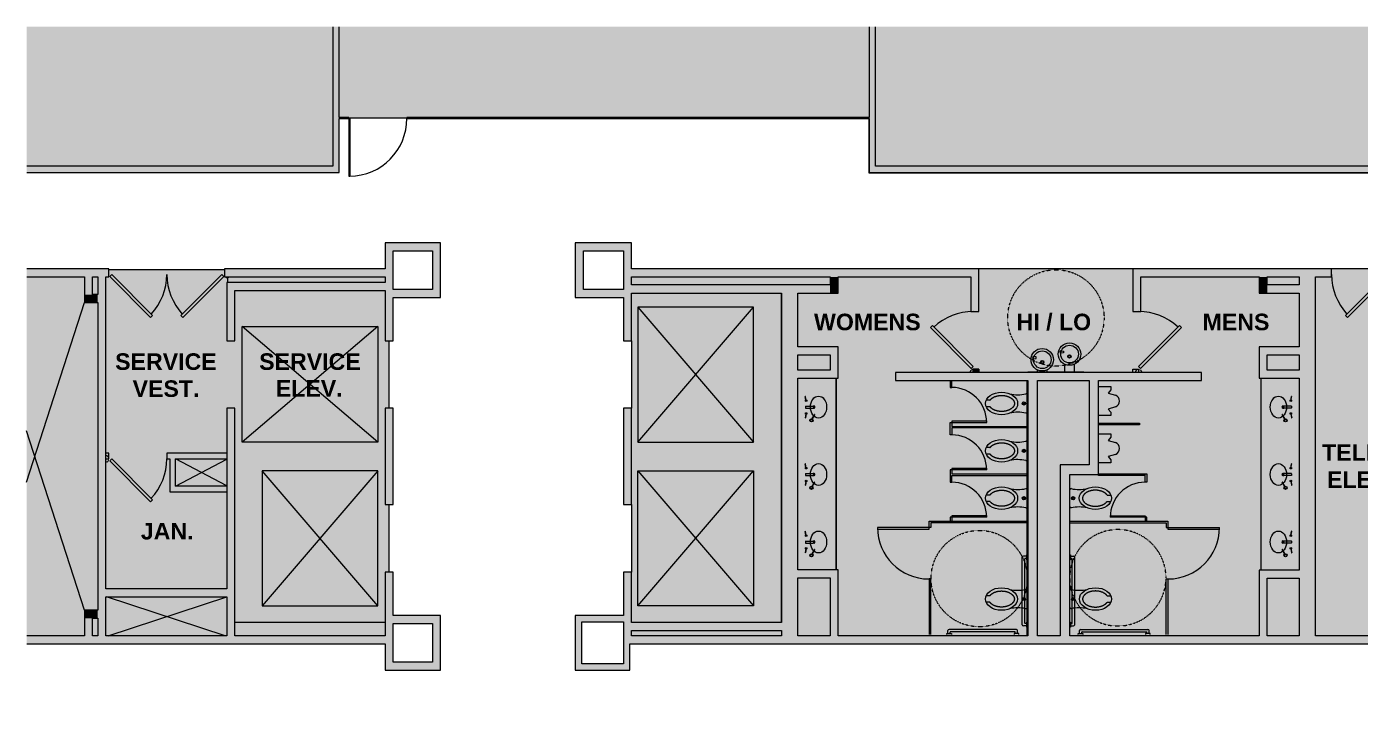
# Model space of a CAD drawing. Header units: inches. Extents: x 243 to 2118, y -567 to 495.
# Drawn here: x 243 to 1074, y 61 to 495 of the extents above; entities that cross this region are included whole.
import ezdxf

# ---------------------------------------------------------------- set-up
doc = ezdxf.new("R2010")
doc.units = ezdxf.units.IN
doc.header["$MEASUREMENT"] = 0
doc.linetypes.add('IMPORT-HIDDEN _3_', pattern=[0.1875, 0.125, -0.0625])
doc.linetypes.add('IMPORT-HIDDEN2 _3_', pattern=[0.09375, 0.0625, -0.03125])
for name, color, linetype, lineweight in [('1900 Gallows 2nd Floor_For Revit_dwg', 8, 'Continuous', 9), ('A-Area-Iden-Name', 7, 'Continuous', 9), ('A-DETL-GENF', 92, 'Continuous', 9), ('A-DETL-MEDM', 33, 'Continuous', 20), ('A-DOOR', 31, 'Continuous', 13), ('A-Flor-Case-Exst', 7, 'Continuous', 9), ('A-Flor-Pfix-Exst', 7, 'Continuous', 9), ('A-WALL', 113, 'Continuous', 13), ('A-Wall-Bldg', 7, 'Continuous', 9), ('A-WALL-PATT', 111, 'Continuous', 13), ('HIDDEN', 7, 'IMPORT-HIDDEN _3_', 9), ('I-WALL', 2, 'Continuous', 13), ('PE0', 7, 'Continuous', 9), ('PE1', 7, 'Continuous', 9)]:
    doc.layers.add(name, color=color, linetype=linetype, lineweight=lineweight)
doc.styles.add('Arial_B', font='arialbd.ttf', dxfattribs={"height": 10.31746})

# ---------------------------------------------------------------- blocks, each defined once
blk = doc.blocks.new('Single-Glass - No Frame - 36_ x 96_-1522735-New Construction - Demolition Plan')
at = {"layer": 'A-DOOR', "color": 250, "lineweight": 20}
for p, q in [((17.5, 0.25), (17.5, 36.31)), ((18, 36.31), (17.5, 36.31)), ((18, 0.25), (18, 36.31)), ((18, 0.25), (17.5, 0.25))]:
    blk.add_line(p, q, dxfattribs=at)
at = {"layer": 'A-DOOR', "lineweight": 9}
blk.add_arc((18, 0.25), 36.07, 90.79433, 180, dxfattribs=at)
blk = doc.blocks.new('1900 Gallows 2nd Floor_For Revit_dwg_I_PLUMB_FOUNT_Round - Double_P-1510352-New Construction - Demolition Plan')
at = {"layer": 'A-Flor-Pfix-Exst'}
for p, q in [((0.5, 11.5), (1.68, 11.5)), ((0.5, 5.5), (1.68, 5.5)), ((0.5, -5.5), (5.18, -5.5)), ((0.5, -11.5), (5.18, -11.5))]:
    blk.add_line(p, q, dxfattribs=at)
at = {"layer": 'A-Flor-Pfix-Exst', "flags": 128}
blk.add_lwpolyline([(0, 17.5), (0.5, 17.5), (0.5, -17.5), (0, -17.5)], dxfattribs=at)
for points in [[(8.5, 13.86), (8.75, 12.36), (9.75, 12.36), (10, 13.86), (9.75, 14.06), (8.75, 14.06)], [(12, -3.14), (12.25, -2.94), (13.25, -2.94), (13.5, -3.14), (13.25, -4.64), (12.25, -4.64)]]:
    blk.add_lwpolyline(points, close=True, dxfattribs=at)
at = {"layer": 'A-Flor-Pfix-Exst'}
for centre, radius in [((8, 8.5), 7), ((8, 8.5), 5.5), ((6.5, 8.5), 1), ((6.5, 8.5), 0.75), ((11.5, -8.5), 7), ((11.5, -8.5), 5.5), ((10.03, -8.44), 1), ((10.03, -8.44), 0.75)]:
    blk.add_circle(centre, radius, dxfattribs=at)
for centre in [(9.25, 13.86), (12.75, -3.14)]:
    blk.add_arc(centre, 0.75, 0.00117, 179.99883, dxfattribs=at)
blk = doc.blocks.new('1900 Gallows 2nd Floor_For Revit_dwg-1510351-New Construction - Demolition Plan')
at = {"layer": 'A-WALL-PATT', "lineweight": 9}
blk.add_hatch(color=7, dxfattribs=at).paths.add_polyline_path([(1425.37, 1555.94), (1425.37, 1557.94), (1421.87, 1557.94), (1421.87, 1555.94), (1423.75, 1555.94)], flags=0)
at = {"lineweight": 9, "flags": 128}
for points in [[(884.01, 1615.7), (885.25, 1616.94), (910.71, 1591.48), (909.47, 1590.24)], [(954.99, 1615.7), (953.75, 1616.94), (928.29, 1591.48), (929.53, 1590.24)], [(1680.49, 1615.7), (1679.25, 1616.94), (1653.79, 1591.48), (1655.03, 1590.24)], [(1420.64, 1558.45), (1421.87, 1559.69), (1396.42, 1585.14), (1395.18, 1583.91)], [(1526.11, 1558.45), (1524.87, 1559.69), (1550.33, 1585.14), (1551.57, 1583.91)], [(884.01, 1500.95), (885.25, 1502.19), (910.71, 1476.73), (909.47, 1475.49)]]:
    blk.add_lwpolyline(points, close=True, dxfattribs=at)
at = {"lineweight": 9}
for centre, start, end in [((883.15, 1617.08), 317.18965, 359.78018), ((955.85, 1617.08), 180.21982, 222.81035), ((1681.35, 1617.08), 180.21982, 222.81035), ((1422.01, 1557.58), 90.21982, 132.81035), ((1524.74, 1557.58), 47.18965, 89.78018), ((883.15, 1502.33), 317.18965, 359.78018)]:
    blk.add_arc(centre, 36.35, start, end, dxfattribs=at)
at = {"layer": 'A-Flor-Case-Exst'}
for p, q in [((1336.5, 1552.44), (1336.5, 1433.19)), ((1601, 1552.44), (1601, 1432.94))]:
    blk.add_line(p, q, dxfattribs=at)
at = {"layer": 'A-Flor-Pfix-Exst'}
for p, q in [((1317.69, 1538.59), (1317.19, 1541.04)), ((1317.82, 1538.61), (1317.31, 1541.06)), ((1432.26, 1538.69), (1429.97, 1538.69)), ((1619.68, 1538.61), (1620.19, 1541.06)), ((1619.81, 1538.59), (1620.31, 1541.04)), ((1317.69, 1530.29), (1317.19, 1527.84)), ((1317.82, 1530.26), (1317.31, 1527.81)), ((1317.34, 1534.94), (1317.34, 1533.94)), ((1317.47, 1535.06), (1322.22, 1535.06)), ((1317.47, 1533.81), (1322.22, 1533.81)), ((1321.32, 1526.82), (1322.92, 1529.71)), ((1321.53, 1526.7), (1323.14, 1529.59)), ((1322.34, 1534.94), (1322.34, 1533.94)), ((1432.26, 1534.69), (1429.97, 1534.69)), ((1615.97, 1526.7), (1614.36, 1529.59)), ((1616.18, 1526.82), (1614.58, 1529.71)), ((1615.16, 1534.94), (1615.16, 1533.94)), ((1620.03, 1535.06), (1615.28, 1535.06)), ((1620.03, 1533.81), (1615.28, 1533.81)), ((1619.68, 1530.26), (1620.19, 1527.81)), ((1619.81, 1530.29), (1620.31, 1527.84)), ((1620.16, 1534.94), (1620.16, 1533.94)), ((1432.26, 1509.19), (1429.97, 1509.19)), ((1432.26, 1505.19), (1429.97, 1505.19)), ((1317.69, 1496.59), (1317.19, 1499.04)), ((1317.82, 1496.61), (1317.31, 1499.06)), ((1619.68, 1496.61), (1620.19, 1499.06)), ((1619.81, 1496.59), (1620.31, 1499.04)), ((1317.69, 1488.29), (1317.19, 1485.84)), ((1317.82, 1488.26), (1317.31, 1485.81)), ((1317.34, 1492.94), (1317.34, 1491.94)), ((1317.47, 1493.06), (1322.22, 1493.06)), ((1317.47, 1491.81), (1322.22, 1491.81)), ((1321.32, 1484.82), (1322.92, 1487.71)), ((1321.53, 1484.7), (1323.14, 1487.59)), ((1322.34, 1492.94), (1322.34, 1491.94)), ((1615.97, 1484.7), (1614.36, 1487.59)), ((1616.18, 1484.82), (1614.58, 1487.71)), ((1615.16, 1492.94), (1615.16, 1491.94)), ((1620.03, 1493.06), (1615.28, 1493.06)), ((1620.03, 1491.81), (1615.28, 1491.81)), ((1619.68, 1488.26), (1620.19, 1485.81)), ((1619.81, 1488.29), (1620.31, 1485.84)), ((1620.16, 1492.94), (1620.16, 1491.94)), ((1432.26, 1479.69), (1429.97, 1479.69)), ((1505.24, 1479.69), (1507.53, 1479.69)), ((1432.26, 1475.69), (1429.97, 1475.69)), ((1505.24, 1475.69), (1507.53, 1475.69)), ((1317.69, 1454.59), (1317.19, 1457.04)), ((1317.82, 1454.61), (1317.31, 1457.06)), ((1619.68, 1454.61), (1620.19, 1457.06)), ((1619.81, 1454.59), (1620.31, 1457.04)), ((1317.69, 1446.29), (1317.19, 1443.84)), ((1317.82, 1446.26), (1317.31, 1443.81)), ((1317.34, 1450.94), (1317.34, 1449.94)), ((1317.47, 1451.06), (1322.22, 1451.06)), ((1317.47, 1449.81), (1322.22, 1449.81)), ((1321.32, 1442.82), (1322.92, 1445.71)), ((1321.53, 1442.7), (1323.14, 1445.59)), ((1322.34, 1450.94), (1322.34, 1449.94)), ((1615.97, 1442.7), (1614.36, 1445.59)), ((1616.18, 1442.82), (1614.58, 1445.71)), ((1615.16, 1450.94), (1615.16, 1449.94)), ((1620.03, 1451.06), (1615.28, 1451.06)), ((1620.03, 1449.81), (1615.28, 1449.81)), ((1619.68, 1446.26), (1620.19, 1443.81)), ((1619.81, 1446.29), (1620.31, 1443.84)), ((1620.16, 1450.94), (1620.16, 1449.94)), ((1452.43, 1398.96), (1452.43, 1440.92)), ((1454.99, 1441.67), (1453.18, 1441.67)), ((1453.92, 1399.86), (1453.92, 1440.01)), ((1454.99, 1440.17), (1454.08, 1440.17)), ((1482.51, 1441.67), (1484.32, 1441.67)), ((1482.51, 1440.17), (1483.42, 1440.17)), ((1483.58, 1399.86), (1483.58, 1440.01)), ((1485.07, 1398.96), (1485.07, 1440.92)), ((1432.21, 1416.94), (1429.92, 1416.94)), ((1432.21, 1412.94), (1429.92, 1412.94)), ((1505.29, 1416.94), (1507.58, 1416.94)), ((1505.29, 1412.94), (1507.58, 1412.94)), ((1448.77, 1396.01), (1406.81, 1396.01)), ((1454.99, 1398.21), (1453.18, 1398.21)), ((1454.99, 1399.7), (1454.08, 1399.7)), ((1482.51, 1399.7), (1483.42, 1399.7)), ((1482.51, 1398.21), (1484.32, 1398.21)), ((1488.73, 1396.01), (1530.69, 1396.01)), ((1406.06, 1393.45), (1406.06, 1395.26)), ((1407.56, 1393.45), (1407.56, 1394.36)), ((1447.86, 1394.51), (1407.72, 1394.51)), ((1448.02, 1393.45), (1448.02, 1394.36)), ((1449.52, 1393.45), (1449.52, 1395.26)), ((1487.98, 1393.45), (1487.98, 1395.26)), ((1489.48, 1393.45), (1489.48, 1394.36)), ((1489.64, 1394.51), (1529.78, 1394.51)), ((1529.94, 1393.45), (1529.94, 1394.36)), ((1531.44, 1393.45), (1531.44, 1395.26))]:
    blk.add_line(p, q, dxfattribs=at)
at = {"layer": 'A-Flor-Pfix-Exst', "flags": 128}
for points in [[(1407.5, 1550.94), (1407.5, 1546.64), (1408.5, 1546.64), (1408.5, 1550.94)], [(1500, 1547.19), (1507.5, 1547.19), (1507.5, 1545.19), (1506, 1543.19), (1510.59, 1541.87)], [(1510.59, 1534.5), (1506, 1533.19), (1507.5, 1531.19), (1507.5, 1529.19), (1500, 1529.19)], [(1455.5, 1521.44), (1408.5, 1521.44), (1408.5, 1517.14), (1407.5, 1517.14), (1407.5, 1524.89), (1430.25, 1524.89)], [(1430.25, 1525.64), (1408.5, 1525.64), (1408.5, 1522.44), (1455.5, 1522.44)], [(1500, 1524.44), (1525.52, 1524.44), (1525.52, 1523.44), (1500, 1523.44)], [(1500, 1517.69), (1507.5, 1517.69), (1507.5, 1515.69), (1506, 1513.69), (1510.59, 1512.37)], [(1510.59, 1505), (1506, 1503.69), (1507.5, 1501.69), (1507.5, 1499.69), (1500, 1499.69)], [(1430.25, 1495.39), (1407.5, 1495.39), (1407.5, 1487.64), (1408.5, 1487.64), (1408.5, 1491.94), (1455.5, 1491.94)], [(1430.25, 1496.14), (1408.5, 1496.14), (1408.5, 1492.94), (1455.5, 1492.94)], [(1500, 1492.94), (1530, 1492.94), (1530, 1487.64), (1529, 1487.64), (1529, 1492.94)], [(1529, 1491.94), (1500, 1491.94), (1500, 1492.44)], [(1362.25, 1458.44), (1394.5, 1458.44), (1394.5, 1463.44), (1455.5, 1463.44)], [(1455.5, 1462.44), (1395.5, 1462.44), (1395.5, 1459.44), (1362.25, 1459.44)], [(1430.25, 1465.89), (1407.5, 1465.89), (1407.5, 1463.44)], [(1430.25, 1466.64), (1408.5, 1466.64), (1408.5, 1463.44)], [(1482, 1463.44), (1543, 1463.44), (1543, 1458.44), (1575.25, 1458.44)], [(1482, 1462.44), (1542, 1462.44), (1542, 1459.44), (1575.25, 1459.44)], [(1507.25, 1466.64), (1529, 1466.64), (1529, 1463.44)], [(1530, 1463.44), (1530, 1465.89), (1507.25, 1465.89)], [(1455.5, 1442.39), (1454.99, 1442.39), (1454.99, 1439.44), (1455.5, 1439.44)], [(1482, 1442.39), (1482.51, 1442.39), (1482.51, 1439.44), (1482, 1439.44)], [(1395.5, 1392.94), (1395.5, 1427.44), (1394.5, 1427.44), (1394.5, 1392.94)], [(1542, 1392.94), (1542, 1427.44), (1543, 1427.44), (1543, 1392.94)], [(1455.5, 1400.43), (1454.99, 1400.43), (1454.99, 1397.48), (1455.5, 1397.48)], [(1482, 1400.43), (1482.51, 1400.43), (1482.51, 1397.48), (1482, 1397.48)], [(1405.33, 1392.94), (1405.33, 1393.45), (1408.29, 1393.45), (1408.29, 1392.94)], [(1450.25, 1392.94), (1450.25, 1393.45), (1447.29, 1393.45), (1447.29, 1392.94)], [(1487.25, 1392.94), (1487.25, 1393.45), (1490.21, 1393.45), (1490.21, 1392.94)], [(1532.17, 1392.94), (1532.17, 1393.45), (1529.21, 1393.45), (1529.21, 1392.94)]]:
    blk.add_lwpolyline(points, dxfattribs=at)
at = {"layer": 'A-Flor-Pfix-Exst', "linetype": 'IMPORT-HIDDEN2 _3_'}
for centre in [(1473.37, 1589.94), (1425.62, 1427.65)]:
    blk.add_circle(centre, 30, dxfattribs=at)
at = {"layer": 'A-Flor-Pfix-Exst'}
for centre, radius in [((1317.8, 1538.42), 0.493), ((1317.8, 1538.42), 0.197), ((1453.44, 1536.69), 1), ((1453.44, 1536.69), 0.5), ((1619.7, 1538.42), 0.493), ((1619.7, 1538.42), 0.197), ((1317.8, 1530.45), 0.493), ((1317.8, 1530.45), 0.197), ((1619.7, 1530.45), 0.493), ((1619.7, 1530.45), 0.197), ((1321.08, 1526.15), 0.985), ((1321.08, 1526.15), 0.709), ((1616.42, 1526.15), 0.985), ((1616.42, 1526.15), 0.709), ((1453.44, 1507.19), 1), ((1453.44, 1507.19), 0.5), ((1317.8, 1496.42), 0.493), ((1317.8, 1496.42), 0.197), ((1619.7, 1496.42), 0.493), ((1619.7, 1496.42), 0.197), ((1317.8, 1488.45), 0.493), ((1317.8, 1488.45), 0.197), ((1619.7, 1488.45), 0.493), ((1619.7, 1488.45), 0.197), ((1321.08, 1484.15), 0.985), ((1321.08, 1484.15), 0.709), ((1616.42, 1484.15), 0.985), ((1616.42, 1484.15), 0.709), ((1453.44, 1477.69), 1), ((1453.44, 1477.69), 0.5), ((1484.06, 1477.69), 1), ((1484.06, 1477.69), 0.5), ((1317.8, 1454.42), 0.493), ((1317.8, 1454.42), 0.197), ((1619.7, 1454.42), 0.493), ((1619.7, 1454.42), 0.197), ((1317.8, 1446.45), 0.493), ((1317.8, 1446.45), 0.197), ((1619.7, 1446.45), 0.493), ((1619.7, 1446.45), 0.197), ((1321.08, 1442.15), 0.985), ((1321.08, 1442.15), 0.709), ((1616.42, 1442.15), 0.985), ((1616.42, 1442.15), 0.709), ((1453.39, 1414.94), 1), ((1453.39, 1414.94), 0.5), ((1484.11, 1414.94), 1), ((1484.11, 1414.94), 0.5)]:
    blk.add_circle(centre, radius, dxfattribs=at)
for centre, radius, start, end in [((1408.5, 1524.89), 21.75, 0, 90), ((1317.25, 1541.05), 0.0625, 11.6498, 191.6498), ((1449.62, 1563.04), 20.94, 256.50756, 283.62573), ((1454.55, 1541.69), 1, 0, 90.06664), ((1508.97, 1538.19), 4.03, 293.68782, 66.31411), ((1620.25, 1541.05), 0.0625, 348.3502, 168.3502), ((1317.47, 1534.94), 0.125, 90, 180), ((1317.47, 1533.94), 0.125, 180, 270), ((1322.22, 1534.94), 0.125, 0, 90), ((1322.22, 1533.94), 0.125, 270, 0), ((1322.59, 1534.44), 0.709, 241.05637, 118.93971), ((1322.59, 1534.44), 0.512, 240.66198, 119.33802), ((1323.03, 1529.65), 0.125, 330.8597, 150.8597), ((1449.61, 1508.72), 22.51, 77.33126, 102.50058), ((1454.55, 1531.69), 1, 269.91592, 0), ((1614.91, 1534.44), 0.709, 61.06029, 298.94363), ((1614.47, 1529.65), 0.125, 29.1403, 209.1403), ((1614.91, 1534.44), 0.512, 60.66198, 299.33802), ((1615.28, 1534.94), 0.125, 90, 180), ((1615.28, 1533.94), 0.125, 180, 270), ((1620.03, 1534.94), 0.125, 0, 90), ((1620.03, 1533.94), 0.125, 270, 0), ((1317.25, 1527.83), 0.0625, 168.3502, 348.3502), ((1620.25, 1527.83), 0.0625, 191.6498, 11.6498), ((1408.5, 1495.39), 21.75, 0, 90), ((1449.62, 1533.54), 20.94, 256.50756, 283.62573), ((1454.55, 1512.19), 1, 0, 90.06664), ((1508.97, 1508.69), 4.03, 293.68782, 66.31411), ((1317.25, 1499.05), 0.0625, 11.6498, 191.6498), ((1449.61, 1479.22), 22.51, 77.33126, 102.50058), ((1454.55, 1502.19), 1, 269.91592, 0), ((1620.25, 1499.05), 0.0625, 348.3502, 168.3502), ((1317.47, 1492.94), 0.125, 90, 180), ((1317.47, 1491.94), 0.125, 180, 270), ((1322.22, 1492.94), 0.125, 0, 90), ((1322.22, 1491.94), 0.125, 270, 0), ((1322.59, 1492.44), 0.709, 241.05637, 118.93971), ((1322.59, 1492.44), 0.512, 240.66198, 119.33802), ((1323.03, 1487.65), 0.125, 330.8597, 150.8597), ((1408.5, 1465.89), 21.75, 0, 90), ((1529, 1465.89), 21.75, 90, 180), ((1614.91, 1492.44), 0.709, 61.06029, 298.94363), ((1614.47, 1487.65), 0.125, 29.1403, 209.1403), ((1614.91, 1492.44), 0.512, 60.66198, 299.33802), ((1615.28, 1492.94), 0.125, 90, 180), ((1615.28, 1491.94), 0.125, 180, 270), ((1620.03, 1492.94), 0.125, 0, 90), ((1620.03, 1491.94), 0.125, 270, 0), ((1317.25, 1485.83), 0.0625, 168.3502, 348.3502), ((1449.62, 1504.04), 20.94, 256.50756, 283.62573), ((1454.55, 1482.69), 1, 0, 90.06664), ((1482.95, 1482.69), 1, 89.93336, 171.99281), ((1487.88, 1504.04), 20.94, 256.37427, 283.49244), ((1620.25, 1485.83), 0.0625, 191.6498, 11.6498), ((1449.61, 1449.72), 22.51, 77.33126, 102.50058), ((1454.55, 1472.69), 1, 269.91592, 0), ((1482.95, 1472.69), 1, 188.00581, 270.08408), ((1487.89, 1449.72), 22.51, 77.49942, 102.66874), ((1317.25, 1457.05), 0.0625, 11.6498, 191.6498), ((1394.25, 1459.44), 32, 180, 270), ((1543.25, 1459.44), 32, 270, 0), ((1620.25, 1457.05), 0.0625, 348.3502, 168.3502), ((1317.47, 1450.94), 0.125, 90, 180), ((1317.47, 1449.94), 0.125, 180, 270), ((1322.22, 1450.94), 0.125, 0, 90), ((1322.22, 1449.94), 0.125, 270, 0), ((1322.59, 1450.44), 0.709, 241.05637, 118.93971), ((1322.59, 1450.44), 0.512, 240.66198, 119.33802), ((1323.03, 1445.65), 0.125, 330.8597, 150.8597), ((1614.91, 1450.44), 0.709, 61.06029, 298.94363), ((1614.47, 1445.65), 0.125, 29.1403, 209.1403), ((1614.91, 1450.44), 0.512, 60.66198, 299.33802), ((1615.28, 1450.94), 0.125, 90, 180), ((1615.28, 1449.94), 0.125, 180, 270), ((1620.03, 1450.94), 0.125, 0, 90), ((1620.03, 1449.94), 0.125, 270, 0), ((1317.25, 1443.83), 0.0625, 168.3502, 348.3502), ((1453.18, 1440.92), 0.749, 90, 180), ((1454.08, 1440.01), 0.158, 90, 180), ((1483.42, 1440.01), 0.158, 0, 90), ((1484.32, 1440.92), 0.749, 0, 90), ((1620.25, 1443.83), 0.0625, 191.6498, 11.6498), ((1449.57, 1441.29), 20.94, 256.50756, 283.62573), ((1454.5, 1419.94), 1, 0, 90.06664), ((1483, 1419.94), 1, 89.93336, 180), ((1487.93, 1441.29), 20.94, 256.37427, 283.49244), ((1449.56, 1386.97), 22.51, 77.33126, 102.50058), ((1454.5, 1409.94), 1, 269.91592, 0), ((1483, 1409.94), 1, 180, 270.08408), ((1487.94, 1386.97), 22.51, 77.49942, 102.66874), ((1406.81, 1395.26), 0.749, 90, 180), ((1448.77, 1395.26), 0.749, 0, 90), ((1453.18, 1398.96), 0.749, 180, 270), ((1454.08, 1399.86), 0.158, 180, 270), ((1483.42, 1399.86), 0.158, 270, 0), ((1484.32, 1398.96), 0.749, 270, 0), ((1488.73, 1395.26), 0.749, 90, 180), ((1530.69, 1395.26), 0.749, 0, 90), ((1407.72, 1394.36), 0.158, 90, 180), ((1447.86, 1394.36), 0.158, 0, 90), ((1489.64, 1394.36), 0.158, 90, 180), ((1529.78, 1394.36), 0.158, 0, 90)]:
    blk.add_arc(centre, radius, start, end, dxfattribs=at)
at = {"layer": 'A-Flor-Pfix-Exst', "linetype": 'IMPORT-HIDDEN2 _3_'}
for start, end in [(0, 179.36383), (180.63617, 360)]:
    blk.add_arc((1511.98, 1428.15), 30, start, end, dxfattribs=at)
at = {"layer": 'A-Flor-Pfix-Exst'}
for centre, major_axis, ratio in [((1325.5, 1534.44), (0, 6.81), 0.743119), ((1439.55, 1536.69), (10, 0), 0.7), ((1612, 1534.44), (0, 6.81), 0.743119), ((1439.55, 1507.19), (10, 0), 0.7), ((1325.5, 1492.44), (0, 6.81), 0.743119), ((1612, 1492.44), (0, 6.81), 0.743119), ((1439.55, 1477.69), (10, 0), 0.7), ((1497.95, 1477.69), (10, 0), 0.7), ((1325.5, 1450.44), (0, 6.81), 0.743119), ((1612, 1450.44), (0, 6.81), 0.743119), ((1439.5, 1414.94), (10, 0), 0.7), ((1498, 1414.94), (10, 0), 0.7)]:
    blk.add_ellipse(centre, major_axis=major_axis, ratio=ratio, dxfattribs=at)
for points, weights in [([(1432.26, 1538.69), (1432.78, 1539.41), (1433.63, 1540)], [0.963787091963, 0.96837322297, 1]), ([(1433.63, 1540), (1436.04, 1541.69), (1439.55, 1541.69)], [1, 0.91565673169, 1]), ([(1439.55, 1541.69), (1443.06, 1541.69), (1445.48, 1540)], [1, 0.91565673169, 1]), ([(1445.48, 1540), (1447.55, 1538.55), (1447.55, 1536.69)], [1, 0.926018555588, 1]), ([(1433.63, 1533.38), (1432.78, 1533.97), (1432.26, 1534.69)], [1, 0.96837322297, 0.963787091963]), ([(1439.55, 1531.69), (1436.04, 1531.69), (1433.63, 1533.38)], [1, 0.91565673169, 1]), ([(1445.48, 1533.38), (1443.06, 1531.69), (1439.55, 1531.69)], [1, 0.915656731689, 1]), ([(1447.55, 1536.69), (1447.55, 1534.83), (1445.48, 1533.38)], [1, 0.926018555588, 1]), ([(1433.63, 1510.5), (1436.04, 1512.19), (1439.55, 1512.19)], [1, 0.91565673169, 1]), ([(1439.55, 1512.19), (1443.06, 1512.19), (1445.48, 1510.5)], [1, 0.91565673169, 1]), ([(1432.26, 1509.19), (1432.78, 1509.91), (1433.63, 1510.5)], [0.963787091963, 0.96837322297, 1]), ([(1433.63, 1503.88), (1432.78, 1504.47), (1432.26, 1505.19)], [1, 0.96837322297, 0.963787091963]), ([(1439.55, 1502.19), (1436.04, 1502.19), (1433.63, 1503.88)], [1, 0.91565673169, 1]), ([(1445.48, 1503.88), (1443.06, 1502.19), (1439.55, 1502.19)], [1, 0.915656731689, 1]), ([(1445.48, 1510.5), (1447.55, 1509.05), (1447.55, 1507.19)], [1, 0.926018555588, 1]), ([(1447.55, 1507.19), (1447.55, 1505.33), (1445.48, 1503.88)], [1, 0.926018555588, 1]), ([(1432.26, 1479.69), (1432.78, 1480.41), (1433.63, 1481)], [0.963787091963, 0.96837322297, 1]), ([(1433.63, 1481), (1436.04, 1482.69), (1439.55, 1482.69)], [1, 0.91565673169, 1]), ([(1439.55, 1482.69), (1443.06, 1482.69), (1445.48, 1481)], [1, 0.91565673169, 1]), ([(1445.48, 1481), (1447.55, 1479.55), (1447.55, 1477.69)], [1, 0.926018555588, 1]), ([(1492.02, 1481), (1489.95, 1479.55), (1489.95, 1477.69)], [1, 0.926018555588, 1]), ([(1497.95, 1482.69), (1494.44, 1482.69), (1492.02, 1481)], [1, 0.91565673169, 1]), ([(1503.87, 1481), (1501.46, 1482.69), (1497.95, 1482.69)], [1, 0.91565673169, 1]), ([(1505.24, 1479.69), (1504.72, 1480.41), (1503.87, 1481)], [0.963787091963, 0.96837322297, 1]), ([(1433.63, 1474.38), (1432.78, 1474.97), (1432.26, 1475.69)], [1, 0.96837322297, 0.963787091963]), ([(1439.55, 1472.69), (1436.04, 1472.69), (1433.63, 1474.38)], [1, 0.91565673169, 1]), ([(1445.48, 1474.38), (1443.06, 1472.69), (1439.55, 1472.69)], [1, 0.915656731689, 1]), ([(1447.55, 1477.69), (1447.55, 1475.83), (1445.48, 1474.38)], [1, 0.926018555588, 1]), ([(1489.95, 1477.69), (1489.95, 1475.83), (1492.02, 1474.38)], [1, 0.926018555588, 1]), ([(1492.02, 1474.38), (1494.44, 1472.69), (1497.95, 1472.69)], [1, 0.915656731689, 1]), ([(1497.95, 1472.69), (1501.46, 1472.69), (1503.87, 1474.38)], [1, 0.91565673169, 1]), ([(1503.87, 1474.38), (1504.72, 1474.97), (1505.24, 1475.69)], [1, 0.96837322297, 0.963787091963]), ([(1432.21, 1416.94), (1432.73, 1417.66), (1433.58, 1418.25)], [0.963787091963, 0.96837322297, 1]), ([(1433.58, 1411.63), (1432.73, 1412.22), (1432.21, 1412.94)], [1, 0.96837322297, 0.963787091963]), ([(1433.58, 1418.25), (1435.99, 1419.94), (1439.5, 1419.94)], [1, 0.91565673169, 1]), ([(1439.5, 1419.94), (1443.01, 1419.94), (1445.42, 1418.25)], [1, 0.91565673169, 1]), ([(1445.42, 1418.25), (1447.5, 1416.8), (1447.5, 1414.94)], [1, 0.926018555588, 1]), ([(1447.5, 1414.94), (1447.5, 1413.08), (1445.42, 1411.63)], [1, 0.926018555588, 1]), ([(1492.08, 1418.25), (1490, 1416.8), (1490, 1414.94)], [1, 0.926018555588, 1]), ([(1490, 1414.94), (1490, 1413.08), (1492.08, 1411.63)], [1, 0.926018555588, 1]), ([(1498, 1419.94), (1494.49, 1419.94), (1492.08, 1418.25)], [1, 0.91565673169, 1]), ([(1503.92, 1418.25), (1501.51, 1419.94), (1498, 1419.94)], [1, 0.91565673169, 1]), ([(1505.29, 1416.94), (1504.77, 1417.66), (1503.92, 1418.25)], [0.963787091963, 0.96837322297, 1]), ([(1503.92, 1411.63), (1504.77, 1412.22), (1505.29, 1412.94)], [1, 0.96837322297, 0.963787091963]), ([(1439.5, 1409.94), (1435.99, 1409.94), (1433.58, 1411.63)], [1, 0.91565673169, 1]), ([(1445.42, 1411.63), (1443.01, 1409.94), (1439.5, 1409.94)], [1, 0.915656731689, 1]), ([(1492.08, 1411.63), (1494.49, 1409.94), (1498, 1409.94)], [1, 0.915656731689, 1]), ([(1498, 1409.94), (1501.51, 1409.94), (1503.92, 1411.63)], [1, 0.91565673169, 1])]:
    blk.add_rational_spline(points, weights, degree=2, dxfattribs=at)
at = {"layer": 'A-Wall-Bldg'}
for p, q in [((957.5, 1612.06), (957.5, 1615.44)), ((1302.5, 1400.31), (1302.5, 1605.44)), ((1455.5, 1391.93), (1455.5, 1550.94)), ((957, 1505.69), (919.5, 1505.69)), ((925, 1502.19), (957, 1502.19)), ((1055.5, 1400.31), (962, 1400.31))]:
    blk.add_line(p, q, dxfattribs=at)
at = {"layer": 'A-Wall-Bldg', "flags": 128}
blk.add_lwpolyline([(1421.87, 1555.94), (1421.87, 1557.94), (1425.37, 1557.94), (1425.37, 1555.94), (1425.37, 1557.94), (1421.87, 1557.94)], close=True, dxfattribs=at)
for points in [[(1521.37, 1555.94), (1521.37, 1557.94), (1524.87, 1557.94), (1524.87, 1555.94)], [(881.5, 1502.19), (883.5, 1502.19), (883.5, 1505.69), (881.5, 1505.69)], [(919.5, 1505.69), (919.5, 1502.19), (921.5, 1502.19), (921.5, 1481.69), (957, 1481.69)], [(957, 1485.19), (925, 1485.19), (925, 1502.19)]]:
    blk.add_lwpolyline(points, dxfattribs=at)
at = {"layer": 'HIDDEN'}
for centre, start, end in [((957.5, 1616.94), 229.09091, 308.70384), ((1421.87, 1555.94), 0, 180), ((1524.87, 1555.94), 0, 180), ((881.5, 1502.19), 0, 89.83086), ((881.5, 1502.19), 270.16914, 0)]:
    blk.add_arc(centre, 2, start, end, dxfattribs=at)
at = {"layer": 'PE0'}
for p, q in [((832.23, 1487.74), (868.25, 1599.44)), ((1213, 1512.69), (1285, 1596.69)), ((1213, 1596.69), (1285, 1512.69)), ((1051, 1512.69), (966.5, 1584.69)), ((1051, 1584.69), (966.5, 1512.69)), ((868.25, 1407.94), (832.23, 1519.64)), ((957, 1485.45), (925, 1502.19)), ((925, 1485.19), (957, 1501.93)), ((1051, 1410.69), (979, 1494.69)), ((1051, 1494.69), (979, 1410.69)), ((1213, 1494.69), (1285, 1410.69)), ((1213, 1410.69), (1285, 1494.69)), ((955.98, 1391.94), (882, 1416.27)), ((883.02, 1391.94), (957, 1416.27))]:
    blk.add_line(p, q, dxfattribs=at)
at = {"layer": 'PE1'}
for p, q in [((1336.5, 1433.19), (1336.5, 1552.44)), ((1601, 1552.44), (1601, 1432.94))]:
    blk.add_line(p, q, dxfattribs=at)
at = {"layer": 'PE1', "flags": 128}
for points in [[(1213, 1512.69), (1285, 1512.69), (1285, 1596.69), (1213, 1596.69)], [(1051, 1512.69), (966.5, 1512.69), (966.5, 1584.69), (1051, 1584.69)], [(1051, 1494.69), (979, 1494.69), (979, 1410.69), (1051, 1410.69)], [(1213, 1494.69), (1285, 1494.69), (1285, 1410.69), (1213, 1410.69)]]:
    blk.add_lwpolyline(points, close=True, dxfattribs=at)
at = {"rotation": 90.00000000000001}
blk.add_blockref('1900 Gallows 2nd Floor_For Revit_dwg_I_PLUMB_FOUNT_Round - Double_P-1510352-New Construction - Demolition Plan', (1473.37, 1555.94), dxfattribs=at)
at = {"layer": 'A-Area-Iden-Name', "char_height": 10.317, "attachment_point": 1, "line_spacing_factor": 0.941778, "style": 'Arial_B'}
for s, insert, width in [('WOMENS', (1322.7, 1592.58), 77.2489), ('HI / LO', (1448.88, 1592.58), 54.1109), ('MENS', (1564.76, 1592.58), 48.3571), ('SERVICE', (887.35, 1567.91), 73.4538), ('SERVICE', (977.07, 1567.91), 73.4538), ('VEST.', (898.22, 1551.07), 48.3571), ('ELEV.', (987.43, 1551.24), 48.3571), ('TELE /', (1639.17, 1511.29), 52.1522), ('ELEC', (1642.28, 1494.45), 44.6844), ('JAN.', (903.35, 1462.34), 37.8287)]:
    blk.add_mtext(s, dxfattribs=dict(at, insert=insert, width=width))

msp = doc.modelspace()

# ---------------------------------------------------------------- hatches: boundary and pattern name
at = {"layer": 'A-DETL-GENF'}
h = msp.add_hatch(color=9, dxfattribs=at)
h.paths.add_polyline_path([(295.39, -435.19), (295.39, -69.19), (317.64, -69.19), (317.64, -65.94), (407.39, -65.94), (407.39, 48.56), (366.89, 48.56), (366.89, 46.81), (242.88, 46.81), (242.88, -435.19), (295.37, -435.19)], flags=0)
h.paths.add_polyline_path([(409.39, -65.94), (409.39, 50.81), (366.89, 50.81), (366.89, 49.06), (407.89, 49.06), (407.89, -65.94)], flags=0)
h.paths.add_polyline_path([(2107.39, 229.56), (2107.39, 495.12), (771.64, 495.12), (771.64, 408.31), (1576.27, 408.31), (1576.27, 406.56), (1627.9, 406.56), (1627.9, 384.93), (1627.4, 384.93), (1627.4, 348.93), (1627.9, 348.93), (1627.9, 342.93), (1610.64, 342.93), (1610.64, 338.93), (1580.27, 338.93), (1580.27, 229.56), (2104.64, 229.56)], flags=0)
h.paths.add_polyline_path([(966.67, 404.06), (1627.4, 404.06), (1627.4, 406.06), (1576.27, 406.06), (1576.27, 404.31), (767.64, 404.31), (767.64, 438.06), (767.4, 438.06), (767.4, 404.06), (771.64, 404.06)], flags=0)
h.paths.add_polyline_path([(433.64, 408.31), (433.64, 495.12), (242.88, 495.12), (242.88, 408.31)], flags=0)
h.paths.add_polyline_path([(479.64, 438.31), (479.64, 438.56), (767.64, 438.56), (767.64, 495.12), (437.64, 495.12), (437.64, 438.56), (443.64, 438.56), (443.64, 438.31), (471.14, 438.31)], flags=0)
h = msp.add_hatch(color=9, dxfattribs=at)
h.paths.add_polyline_path([(242.88, 115.81), (278.89, 115.81), (278.89, 131.81), (287.14, 131.81), (287.14, 323.31), (278.89, 323.31), (278.89, 339.31), (242.88, 339.31), (242.88, 126.81)], flags=0)
h.paths.add_polyline_path([(367.64, 115.81), (367.64, 140.14), (292.14, 140.14), (292.14, 115.81)], flags=0)
h.paths.add_polyline_path([(466.14, 115.81), (466.14, 155.56), (468.64, 155.56), (468.64, 197.56), (466.14, 197.56), (466.14, 257.56), (468.64, 257.56), (468.64, 299.56), (466.14, 299.56), (466.14, 330.93), (372.64, 330.93), (372.64, 299.56), (367.64, 299.56), (367.64, 335.93), (466.14, 335.93), (466.14, 339.31), (366.14, 339.31), (366.14, 343.81), (294.14, 343.81), (294.14, 339.31), (292.14, 339.31), (292.14, 145.14), (367.64, 145.14), (367.64, 257.56), (372.64, 257.56), (372.64, 115.81), (459.39, 115.81)], flags=0)
h.paths.add_polyline_path([(287.14, 115.81), (287.14, 126.81), (283.89, 126.81), (283.89, 115.81)], flags=0)
h.paths.add_polyline_path([(1104.77, 115.81), (1104.77, 126.81), (1098.72, 126.81), (1098.72, 115.81)], flags=0)
h.paths.add_polyline_path([(725.4, 115.81), (743.34, 115.81), (743.34, 152.06), (723.15, 152.06), (723.15, 115.81)], flags=0)
h.paths.add_polyline_path([(1174.77, 115.81), (1179.64, 115.81), (1179.64, 126.81), (1174.77, 126.81), (1174.77, 117.32)], flags=0)
h.paths.add_polyline_path([(1184.64, 115.81), (1411.27, 115.81), (1411.27, 323.31), (1405.27, 323.31), (1405.27, 334.31), (1393.27, 334.31), (1393.27, 339.31), (1184.64, 339.31), (1184.64, 117.44)], flags=0)
h.paths.add_polyline_path([(866.52, 115.81), (866.52, 274.81), (784.14, 274.81), (784.14, 279.81), (832.52, 279.81), (832.52, 281.81), (836.02, 281.81), (836.02, 279.81), (974.64, 279.81), (974.64, 274.81), (910.64, 274.81), (910.64, 216.31), (892.64, 216.31), (892.64, 115.81), (1010.64, 115.81), (1010.64, 156.81), (1035.64, 156.81), (1035.64, 276.31), (1010.64, 276.31), (1010.64, 295.81), (1035.64, 295.81), (1035.64, 329.31), (1010.64, 329.31), (1010.64, 339.31), (937.02, 339.31), (937.02, 317.81), (932.02, 317.81), (932.02, 344.31), (836.02, 344.31), (836.02, 317.81), (831.02, 317.81), (831.02, 339.31), (748.34, 339.31), (748.34, 329.31), (723.15, 329.31), (723.15, 295.81), (748.34, 295.81), (748.34, 276.31), (723.15, 276.31), (723.15, 157.06), (748.34, 157.06), (748.34, 115.81)], flags=0)
h.paths.add_polyline_path([(1109.77, 115.81), (1169.77, 115.81), (1169.77, 131.81), (1179.64, 131.81), (1179.64, 323.31), (1169.77, 323.31), (1169.77, 339.31), (1109.77, 339.31), (1109.77, 323.31), (1098.72, 323.31), (1098.72, 131.81), (1109.77, 131.81), (1109.77, 116.56)], flags=0)
h.paths.add_polyline_path([(872.52, 115.81), (886.64, 115.81), (886.64, 222.31), (904.64, 222.31), (904.64, 274.81), (872.52, 274.81), (872.52, 176.67)], flags=0)
h.paths.add_polyline_path([(1093.72, 115.81), (1093.72, 339.31), (1091.64, 339.31), (1091.64, 344.31), (1055.64, 344.31), (1055.64, 339.31), (1045.64, 339.31), (1045.64, 115.81)], flags=0)
h.paths.add_polyline_path([(1015.64, 115.81), (1035.64, 115.81), (1035.64, 151.81), (1015.64, 151.81)], flags=0)
h.paths.add_polyline_path([(1416.27, 115.81), (1421.27, 115.81), (1421.27, 126.81), (1416.27, 126.81), (1416.27, 121.81)], flags=0)
h.paths.add_polyline_path([(1426.27, 115.81), (1501.27, 115.81), (1501.27, 131.81), (1511.27, 131.81), (1511.27, 323.31), (1501.27, 323.31), (1501.27, 339.31), (1499.27, 339.31), (1499.27, 344.31), (1463.27, 344.31), (1463.27, 339.31), (1456.27, 339.31), (1456.27, 323.31), (1416.27, 323.31), (1416.27, 131.81), (1426.27, 131.81), (1426.27, 126.81)], flags=0)
h.paths.add_polyline_path([(1506.27, 115.81), (1511.27, 115.81), (1511.27, 126.81), (1506.27, 126.81)], flags=0)
h.paths.add_polyline_path([(713.15, 115.81), (713.15, 119.18), (619.64, 119.18), (619.64, 115.81), (710.14, 115.81)], flags=0)
h.paths.add_polyline_path([(670.95, 124.18), (713.15, 124.18), (713.15, 329.31), (619.59, 329.31), (619.59, 257.56), (619.64, 257.56), (619.64, 197.56), (619.59, 197.56), (619.59, 155.56), (619.64, 155.56), (619.64, 124.18), (627.05, 124.18)], flags=0)
h.paths.add_polyline_path([(1035.64, 281.31), (1035.64, 290.81), (1015.64, 290.81), (1015.64, 281.31), (1033.69, 281.31)], flags=0)
h.paths.add_polyline_path([(725.4, 281.31), (743.34, 281.31), (743.34, 290.81), (723.15, 290.81), (723.15, 281.31)], flags=0)
h.paths.add_polyline_path([(1179.64, 328.31), (1179.64, 339.31), (1174.77, 339.31), (1174.77, 328.31)], flags=0)
h.paths.add_polyline_path([(287.14, 328.31), (287.14, 339.31), (283.89, 339.31), (283.89, 328.31)], flags=0)
h.paths.add_polyline_path([(1506.27, 328.31), (1516.27, 328.31), (1516.27, 339.31), (1506.27, 339.31)], flags=0)
h.paths.add_polyline_path([(1098.72, 328.31), (1104.77, 328.31), (1104.77, 339.31), (1098.72, 339.31), (1098.72, 334.36)], flags=0)
h.paths.add_polyline_path([(1449.19, 328.31), (1451.27, 328.31), (1451.27, 339.31), (1426.77, 339.31), (1426.77, 328.31)], flags=0)
h.paths.add_polyline_path([(1421.77, 328.31), (1421.77, 339.31), (1410.27, 339.31), (1410.27, 328.31), (1416.27, 328.31)], flags=0)
h.paths.add_polyline_path([(1035.64, 334.31), (1035.64, 339.31), (1015.64, 339.31), (1015.64, 334.31)], flags=0)
h.paths.add_polyline_path([(743.34, 334.31), (743.34, 339.31), (619.59, 339.31), (619.59, 334.31), (725.4, 334.31)], flags=0)
at = {"layer": 'A-WALL-PATT'}
for points in [[(437.64, 404.31), (437.64, 495.12), (433.64, 495.12), (433.64, 404.31)], [(767.64, 404.31), (771.64, 404.31), (771.64, 495.12), (767.64, 495.12), (767.64, 406.06)], [(433.64, 404.31), (433.64, 408.31), (242.88, 408.31), (242.88, 404.31)], [(966.67, 404.31), (1576.27, 404.31), (1576.27, 408.31), (771.64, 408.31), (771.64, 404.31)], [(471.14, 299.56), (471.14, 360.56), (466.14, 360.56), (466.14, 299.56)], [(471.14, 355.56), (500.64, 355.56), (500.64, 360.56), (471.14, 360.56), (471.14, 357.87)], [(589.64, 331.56), (589.64, 360.56), (584.64, 360.56), (584.64, 331.56)], [(589.64, 355.56), (619.59, 355.56), (619.59, 360.56), (589.64, 360.56)], [(500.64, 326.56), (500.64, 355.56), (495.64, 355.56), (495.64, 326.56)], [(619.59, 299.56), (619.59, 355.56), (614.59, 355.56), (614.59, 299.56)], [(294.14, 339.31), (294.14, 344.31), (242.88, 344.31), (242.88, 339.31), (292.14, 339.31)], [(466.14, 339.31), (466.14, 344.31), (366.14, 344.31), (366.14, 339.31)], [(743.34, 339.31), (836.02, 339.31), (836.02, 344.31), (619.59, 344.31), (619.59, 339.31), (725.4, 339.31)], [(932.02, 317.81), (937.02, 317.81), (937.02, 344.31), (932.02, 344.31), (932.02, 339.31)], [(1055.64, 339.31), (1055.64, 344.31), (937.02, 344.31), (937.02, 339.31), (1045.64, 339.31)], [(278.89, 328.31), (283.89, 328.31), (283.89, 339.31), (278.89, 339.31)], [(287.14, 115.81), (292.14, 115.81), (292.14, 339.31), (287.14, 339.31), (287.14, 115.95)], [(372.64, 330.93), (466.14, 330.93), (466.14, 335.93), (367.64, 335.93), (367.64, 330.93)], [(723.15, 329.31), (743.34, 329.31), (743.34, 334.31), (619.59, 334.31), (619.59, 329.31), (713.15, 329.31)], [(748.34, 329.31), (748.34, 339.31), (743.34, 339.31), (743.34, 329.31)], [(836.02, 317.81), (836.02, 339.31), (831.02, 339.31), (831.02, 317.81)], [(1010.64, 329.31), (1015.64, 329.31), (1015.64, 339.31), (1010.64, 339.31), (1010.64, 334.31)], [(1035.64, 329.31), (1035.64, 334.31), (1015.64, 334.31), (1015.64, 329.31), (1025.64, 329.31)], [(1035.64, 115.81), (1045.64, 115.81), (1045.64, 339.31), (1035.64, 339.31), (1035.64, 151.81)], [(284.87, 323.31), (287.14, 323.31), (287.14, 328.31), (278.89, 328.31), (278.89, 323.31), (283.89, 323.31)], [(372.64, 299.56), (372.64, 330.93), (367.64, 330.93), (367.64, 299.56)], [(495.64, 326.56), (495.64, 331.56), (471.14, 331.56), (471.14, 326.56), (484.14, 326.56)], [(614.59, 326.56), (614.59, 331.56), (584.64, 331.56), (584.64, 326.56)], [(723.15, 115.81), (723.15, 329.31), (713.15, 329.31), (713.15, 115.81)], [(725.4, 290.81), (748.34, 290.81), (748.34, 295.81), (723.15, 295.81), (723.15, 290.81), (724.64, 290.81)], [(743.34, 276.31), (748.34, 276.31), (748.34, 290.81), (743.34, 290.81), (743.34, 279.81)], [(1010.64, 290.81), (1035.64, 290.81), (1035.64, 295.81), (1010.64, 295.81)], [(1010.64, 276.31), (1015.64, 276.31), (1015.64, 290.81), (1010.64, 290.81), (1010.64, 279.81)], [(743.34, 276.31), (743.34, 281.31), (723.15, 281.31), (723.15, 276.31), (725.4, 276.31)], [(966.67, 274.81), (974.64, 274.81), (974.64, 279.81), (784.14, 279.81), (784.14, 274.81), (910.64, 274.81)], [(872.52, 115.81), (872.52, 274.81), (866.52, 274.81), (866.52, 115.81)], [(910.64, 216.31), (910.64, 274.81), (904.64, 274.81), (904.64, 216.31)], [(1035.64, 276.31), (1035.64, 281.31), (1015.64, 281.31), (1015.64, 276.31), (1034.78, 276.31)], [(367.64, 115.81), (372.64, 115.81), (372.64, 257.56), (367.64, 257.56), (367.64, 116.08)], [(466.14, 197.56), (471.14, 197.56), (471.14, 257.56), (466.14, 257.56), (466.14, 220.62)], [(614.64, 197.56), (619.64, 197.56), (619.64, 257.56), (614.64, 257.56), (614.64, 220.62)], [(886.64, 216.31), (904.64, 216.31), (904.64, 222.31), (886.64, 222.31), (886.64, 220.62)], [(892.64, 115.81), (892.64, 216.31), (886.64, 216.31), (886.64, 115.81)], [(466.14, 94.56), (471.14, 94.56), (471.14, 155.56), (466.14, 155.56), (466.14, 99.56)], [(619.64, 115.81), (619.64, 155.56), (614.64, 155.56), (614.64, 115.81), (618.64, 115.81)], [(748.34, 152.06), (748.34, 157.06), (723.15, 157.06), (723.15, 152.06), (743.34, 152.06)], [(748.34, 115.81), (748.34, 152.06), (743.34, 152.06), (743.34, 115.81)], [(1010.64, 151.81), (1035.64, 151.81), (1035.64, 156.81), (1010.64, 156.81)], [(1015.64, 115.81), (1015.64, 151.81), (1010.64, 151.81), (1010.64, 115.81)], [(367.64, 140.14), (367.64, 145.14), (292.14, 145.14), (292.14, 140.14), (292.28, 140.14)], [(278.89, 126.81), (287.14, 126.81), (287.14, 131.81), (278.89, 131.81)], [(283.89, 115.81), (283.89, 126.81), (278.89, 126.81), (278.89, 115.81)], [(495.64, 123.56), (495.64, 128.56), (471.14, 128.56), (471.14, 123.56), (484.14, 123.56)], [(500.64, 99.56), (500.64, 128.56), (495.64, 128.56), (495.64, 99.56)], [(584.64, 98.56), (588.64, 98.56), (588.64, 128.56), (584.64, 128.56), (584.64, 99.56)], [(613.9, 124.56), (614.64, 124.56), (614.64, 128.56), (588.64, 128.56), (588.64, 124.56), (604.77, 124.56)], [(713.15, 119.18), (713.15, 124.18), (619.64, 124.18), (619.64, 119.18)], [(242.88, 110.81), (466.14, 110.81), (466.14, 115.81), (242.88, 115.81), (242.88, 115.06)], [(1511.27, 110.81), (1511.27, 115.81), (614.64, 115.81), (614.64, 110.81), (1449.19, 110.81)], [(618.64, 94.56), (618.64, 110.81), (614.64, 110.81), (614.64, 94.56), (615.39, 94.56)], [(500.64, 94.56), (500.64, 99.56), (471.14, 99.56), (471.14, 94.56), (484.14, 94.56)], [(604.77, 94.56), (614.64, 94.56), (614.64, 98.56), (584.64, 98.56), (584.64, 94.56)]]:
    msp.add_hatch(color=8, dxfattribs=at).paths.add_polyline_path(points, flags=0)
h = msp.add_hatch(color=8, dxfattribs=at)
h.paths.add_polyline_path([(589.64, 438.06), (767.64, 438.06), (767.64, 438.56), (479.64, 438.56), (479.64, 438.06), (584.64, 438.06)], flags=0)
h.paths.add_polyline_path([(443.64, 438.06), (443.64, 438.56), (437.64, 438.56), (437.64, 438.06)], flags=0)

# ---------------------------------------------------------------- linework, layer by layer
at = {"layer": 'A-DETL-MEDM'}
for p, q in [((443.64, 438.31), (479.64, 438.31)), ((767.4, 438.06), (767.4, 404.06)), ((767.4, 404.06), (1573.4, 404.06)), ((366.14, 343.81), (294.14, 343.81)), ((932.02, 344.31), (836.02, 344.31)), ((1091.64, 344.31), (1055.64, 344.31)), ((468.64, 257.56), (468.64, 299.56)), ((619.59, 299.56), (619.59, 257.56)), ((468.64, 155.56), (468.64, 197.56)), ((619.59, 197.56), (619.59, 155.56))]:
    msp.add_line(p, q, dxfattribs=at)
at = {"layer": 'A-WALL', "color": 250, "lineweight": 20}
for p, q in [((433.64, 495.12), (433.64, 408.31)), ((437.64, 438.56), (437.64, 495.12)), ((767.64, 495.12), (767.64, 438.56)), ((771.64, 408.31), (771.64, 495.12)), ((437.64, 404.31), (437.64, 438.06)), ((767.64, 438.06), (767.64, 404.31)), ((433.64, 408.31), (242.88, 408.31)), ((1576.27, 408.31), (771.64, 408.31)), ((242.88, 404.31), (437.64, 404.31)), ((767.64, 404.31), (1576.27, 404.31)), ((466.14, 360.56), (466.14, 344.31)), ((500.64, 360.56), (466.14, 360.56)), ((500.64, 326.56), (500.64, 360.56)), ((584.64, 360.56), (584.64, 326.56)), ((619.59, 360.56), (584.64, 360.56)), ((619.59, 344.31), (619.59, 360.56)), ((471.14, 331.56), (471.14, 355.56)), ((471.14, 355.56), (495.64, 355.56)), ((495.64, 355.56), (495.64, 331.56)), ((589.64, 331.56), (589.64, 355.56)), ((589.64, 355.56), (614.59, 355.56)), ((614.59, 355.56), (614.59, 331.56)), ((294.14, 344.31), (242.88, 344.31)), ((294.14, 339.31), (294.14, 344.31)), ((466.14, 344.31), (366.14, 344.31)), ((366.14, 344.31), (366.14, 339.31)), ((836.02, 344.31), (619.59, 344.31)), ((836.02, 317.81), (836.02, 344.31)), ((932.02, 344.31), (932.02, 317.81)), ((1055.64, 344.31), (932.02, 344.31)), ((1055.64, 339.31), (1055.64, 344.31)), ((242.88, 339.31), (278.89, 339.31)), ((278.89, 339.31), (278.89, 323.31)), ((283.89, 339.31), (287.14, 339.31)), ((283.89, 328.31), (283.89, 339.31)), ((287.14, 339.31), (287.14, 328.31)), ((292.14, 339.31), (294.14, 339.31)), ((292.14, 145.14), (292.14, 339.31)), ((366.14, 339.31), (466.14, 339.31)), ((466.14, 335.93), (367.64, 335.93)), ((367.64, 335.93), (367.64, 299.56)), ((466.14, 339.31), (466.14, 335.93)), ((619.59, 334.31), (619.59, 339.31)), ((619.59, 339.31), (743.34, 339.31)), ((743.34, 334.31), (619.59, 334.31)), ((743.34, 339.31), (743.34, 334.31)), ((748.34, 339.31), (831.02, 339.31)), ((748.34, 329.31), (748.34, 339.31)), ((831.02, 339.31), (831.02, 317.81)), ((937.02, 317.81), (937.02, 339.31)), ((937.02, 339.31), (1010.64, 339.31)), ((1010.64, 339.31), (1010.64, 329.31)), ((1015.64, 339.31), (1035.64, 339.31)), ((1015.64, 334.31), (1015.64, 339.31)), ((1035.64, 334.31), (1015.64, 334.31)), ((1035.64, 339.31), (1035.64, 334.31)), ((1045.64, 339.31), (1055.64, 339.31)), ((1045.64, 115.81), (1045.64, 339.31)), ((287.14, 328.31), (283.89, 328.31)), ((372.64, 330.93), (466.14, 330.93)), ((372.64, 299.56), (372.64, 330.93)), ((466.14, 330.93), (466.14, 299.56)), ((495.64, 331.56), (471.14, 331.56)), ((471.14, 299.56), (471.14, 326.56)), ((471.14, 326.56), (500.64, 326.56)), ((584.64, 326.56), (614.59, 326.56)), ((614.59, 331.56), (589.64, 331.56)), ((614.59, 326.56), (614.59, 299.56)), ((619.59, 299.56), (619.59, 329.31)), ((619.59, 329.31), (713.15, 329.31)), ((713.15, 329.31), (713.15, 124.18)), ((723.15, 329.31), (748.34, 329.31)), ((723.15, 295.81), (723.15, 329.31)), ((1010.64, 329.31), (1035.64, 329.31)), ((1035.64, 329.31), (1035.64, 295.81)), ((278.89, 323.31), (287.14, 323.31)), ((287.14, 323.31), (287.14, 131.81)), ((831.02, 317.81), (836.02, 317.81)), ((932.02, 317.81), (937.02, 317.81)), ((367.64, 299.56), (372.64, 299.56)), ((466.14, 299.56), (471.14, 299.56)), ((614.59, 299.56), (619.59, 299.56)), ((748.34, 295.81), (723.15, 295.81)), ((723.15, 281.31), (723.15, 290.81)), ((723.15, 290.81), (743.34, 290.81)), ((743.34, 290.81), (743.34, 281.31)), ((748.34, 276.31), (748.34, 295.81)), ((1035.64, 295.81), (1010.64, 295.81)), ((1010.64, 295.81), (1010.64, 276.31)), ((1015.64, 290.81), (1035.64, 290.81)), ((1015.64, 281.31), (1015.64, 290.81)), ((1035.64, 290.81), (1035.64, 281.31)), ((743.34, 281.31), (723.15, 281.31)), ((723.15, 157.06), (723.15, 276.31)), ((723.15, 276.31), (748.34, 276.31)), ((974.64, 279.81), (784.14, 279.81)), ((784.14, 279.81), (784.14, 274.81)), ((784.14, 274.81), (866.52, 274.81)), ((866.52, 274.81), (866.52, 115.81)), ((872.52, 274.81), (904.64, 274.81)), ((872.52, 115.81), (872.52, 274.81)), ((904.64, 274.81), (904.64, 222.31)), ((910.64, 274.81), (974.64, 274.81)), ((910.64, 216.31), (910.64, 274.81)), ((974.64, 274.81), (974.64, 279.81)), ((1010.64, 276.31), (1035.64, 276.31)), ((1035.64, 281.31), (1015.64, 281.31)), ((1035.64, 276.31), (1035.64, 156.81)), ((367.64, 257.56), (367.64, 145.14)), ((372.64, 257.56), (367.64, 257.56)), ((372.64, 115.81), (372.64, 257.56)), ((466.14, 257.56), (466.14, 197.56)), ((471.14, 257.56), (466.14, 257.56)), ((471.14, 197.56), (471.14, 257.56)), ((619.64, 257.56), (614.64, 257.56)), ((614.64, 257.56), (614.64, 197.56)), ((619.64, 197.56), (619.64, 257.56)), ((904.64, 222.31), (886.64, 222.31)), ((886.64, 222.31), (886.64, 115.81)), ((892.64, 216.31), (910.64, 216.31)), ((892.64, 115.81), (892.64, 216.31)), ((466.14, 197.56), (471.14, 197.56)), ((614.64, 197.56), (619.64, 197.56)), ((466.14, 155.56), (466.14, 115.81)), ((471.14, 155.56), (466.14, 155.56)), ((471.14, 128.56), (471.14, 155.56)), ((619.64, 155.56), (614.64, 155.56)), ((614.64, 155.56), (614.64, 128.56)), ((619.64, 124.18), (619.64, 155.56)), ((748.34, 157.06), (723.15, 157.06)), ((723.15, 115.81), (723.15, 152.06)), ((723.15, 152.06), (743.34, 152.06)), ((743.34, 152.06), (743.34, 115.81)), ((748.34, 115.81), (748.34, 157.06)), ((1035.64, 156.81), (1010.64, 156.81)), ((1010.64, 156.81), (1010.64, 115.81)), ((1015.64, 151.81), (1035.64, 151.81)), ((1015.64, 115.81), (1015.64, 151.81)), ((1035.64, 151.81), (1035.64, 115.81)), ((367.64, 145.14), (292.14, 145.14)), ((292.14, 140.14), (367.64, 140.14)), ((292.14, 115.81), (292.14, 140.14)), ((367.64, 140.14), (367.64, 115.81)), ((287.14, 131.81), (278.89, 131.81)), ((278.89, 131.81), (278.89, 115.81)), ((283.89, 126.81), (287.14, 126.81)), ((283.89, 115.81), (283.89, 126.81)), ((287.14, 126.81), (287.14, 115.81)), ((500.64, 128.56), (471.14, 128.56)), ((500.64, 94.56), (500.64, 128.56)), ((584.64, 128.56), (584.64, 94.56)), ((614.64, 128.56), (584.64, 128.56)), ((471.14, 99.56), (471.14, 123.56)), ((471.14, 123.56), (495.64, 123.56)), ((495.64, 123.56), (495.64, 99.56)), ((588.64, 98.56), (588.64, 124.56)), ((588.64, 124.56), (614.64, 124.56)), ((614.64, 124.56), (614.64, 98.56)), ((713.15, 124.18), (619.64, 124.18)), ((619.64, 115.81), (619.64, 119.18)), ((619.64, 119.18), (713.15, 119.18)), ((713.15, 119.18), (713.15, 115.81)), ((278.89, 115.81), (242.88, 115.81)), ((242.88, 110.81), (466.14, 110.81)), ((287.14, 115.81), (283.89, 115.81)), ((367.64, 115.81), (292.14, 115.81)), ((466.14, 115.81), (372.64, 115.81)), ((466.14, 110.81), (466.14, 94.56)), ((618.64, 110.81), (1516.27, 110.81)), ((618.64, 94.56), (618.64, 110.81)), ((713.15, 115.81), (619.64, 115.81)), ((743.34, 115.81), (723.15, 115.81)), ((866.52, 115.81), (748.34, 115.81)), ((886.64, 115.81), (872.52, 115.81)), ((1010.64, 115.81), (892.64, 115.81)), ((1035.64, 115.81), (1015.64, 115.81)), ((1093.72, 115.81), (1045.64, 115.81)), ((466.14, 94.56), (500.64, 94.56)), ((495.64, 99.56), (471.14, 99.56)), ((584.64, 94.56), (618.64, 94.56)), ((614.64, 98.56), (588.64, 98.56))]:
    msp.add_line(p, q, dxfattribs=at)
at = {"layer": 'I-WALL', "color": 250, "lineweight": 20}
for p, q in [((443.64, 438.56), (437.64, 438.56)), ((437.64, 438.06), (443.64, 438.06)), ((443.64, 438.06), (443.64, 438.56)), ((767.64, 438.56), (479.64, 438.56)), ((479.64, 438.56), (479.64, 438.06)), ((479.64, 438.06), (767.64, 438.06))]:
    msp.add_line(p, q, dxfattribs=at)

# ---------------------------------------------------------------- block references
at = {"layer": '1900 Gallows 2nd Floor_For Revit_dwg', "color": 7}
msp.add_blockref('1900 Gallows 2nd Floor_For Revit_dwg-1510351-New Construction - Demolition Plan', (-589.36, -1276.13), dxfattribs=at)
at = {"layer": 'A-DOOR', "rotation": 180}
msp.add_blockref('Single-Glass - No Frame - 36_ x 96_-1522735-New Construction - Demolition Plan', (461.64, 438.31), dxfattribs=at)

doc.saveas('drawing.dxf')
